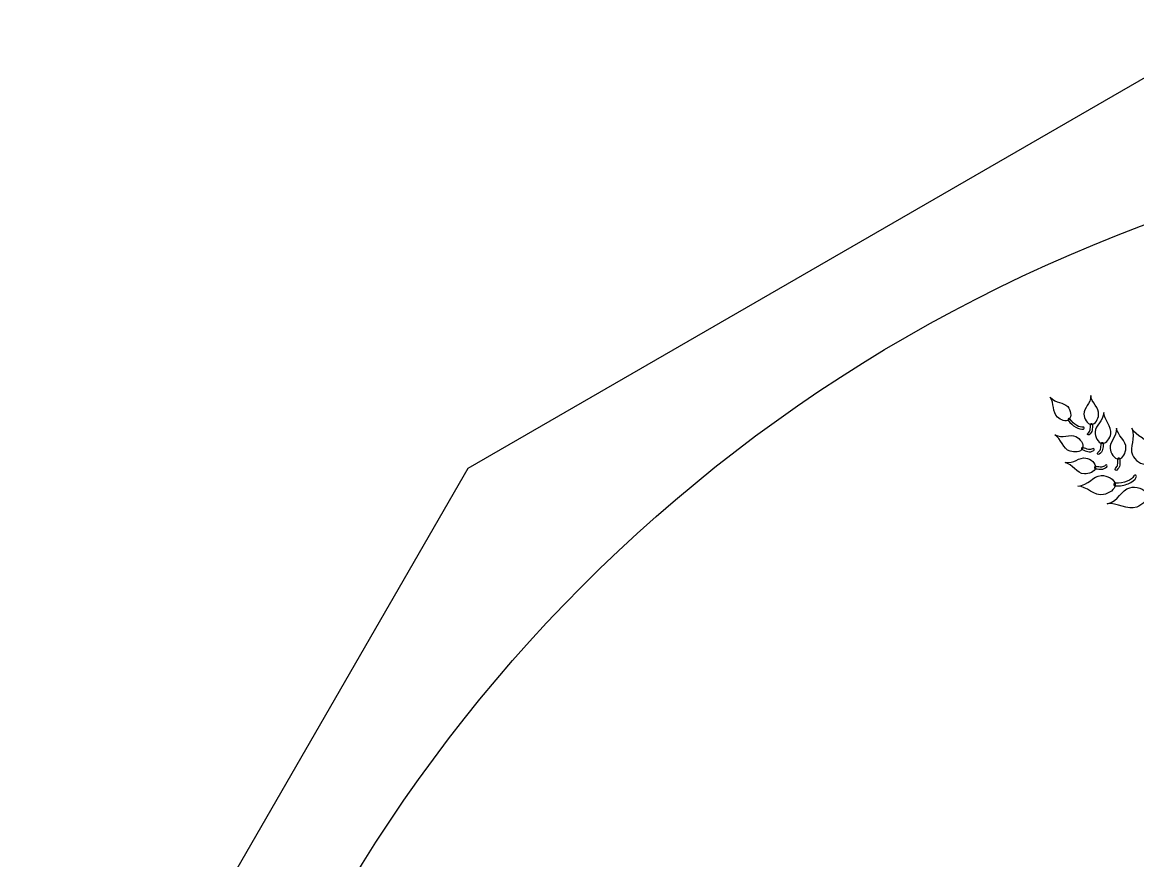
# Model space of a CAD drawing. Extents: x 5.1 to 86.3, y 5.1 to 86.3.
# Drawn here: x 5.13 to 32.32, y 65.82 to 86.27 of the extents above; entities that cross this region are included whole.
import ezdxf

# ---------------------------------------------------------------- set-up
doc = ezdxf.new("R2010")
doc.units = 0
doc.layers.add('View004', color=7, linetype='CONTINUOUS')

msp = doc.modelspace()

# ---------------------------------------------------------------- linework, layer by layer
at = {"layer": 'View004', "color": 7}
for p, q in [((16.003291, 75.39919), (34.831293, 86.270189)), ((5.132292, 56.571188), (16.003291, 75.39919))]:
    msp.add_line(p, q, dxfattribs=at)
at = {"layer": 'View004', "color": 1}
for p, q in [((30.630333, 76.600521), (30.630326, 76.600515)), ((30.648293, 76.582486), (30.648293, 76.582486)), ((31.195292, 76.463237), (31.195292, 76.463237)), ((31.196722, 76.488492), (31.196722, 76.488492)), ((30.951812, 75.887421), (30.951812, 75.887421)), ((30.977067, 75.877688), (30.977067, 75.877688)), ((31.461532, 75.999975), (31.461532, 75.999975)), ((31.464958, 76.026823), (31.464958, 76.026823)), ((31.861592, 75.622495), (31.861592, 75.622495)), ((31.861723, 75.649561), (31.861723, 75.649561)), ((31.268208, 75.410579), (31.268208, 75.410579)), ((31.29517, 75.4082), (31.29517, 75.4082)), ((31.740684, 74.99596), (31.740685, 74.995948)), ((31.773194, 75.000134), (31.773194, 75.000134))]:
    msp.add_line(p, q, dxfattribs=at)
at = {"layer": 'View004', "color": 3}
for points in [[(26.701293, 78.610206), (38.458534, 85.398252), (52.944052, 85.398252), (64.701292, 78.610206)], [(7.701293, 45.701241), (7.701293, 59.277333), (14.944052, 71.82216), (26.701293, 78.610206)]]:
    msp.add_open_spline(points, degree=3, dxfattribs=at)
at = {"layer": 'View004', "color": 1}
for points in [[(30.365182, 76.639113), (30.236622, 76.751506), (30.291781, 76.99214), (30.189812, 77.126279)], [(30.189812, 77.126279), (30.324306, 76.969243), (30.511166, 77.017581), (30.615228, 76.896928)], [(31.175699, 77.168269), (31.179783, 76.963246), (31.006944, 76.871177), (31.009534, 76.71316)], [(31.370177, 76.696665), (31.391535, 76.865361), (31.188896, 77.00192), (31.175699, 77.168269)], [(30.615228, 76.896928), (30.683577, 76.817684), (30.72331, 76.653266), (30.648293, 76.582486)], [(31.009534, 76.71316), (31.011234, 76.609376), (31.091494, 76.463435), (31.195292, 76.463237)], [(31.195292, 76.463237), (31.292516, 76.463051), (31.357967, 76.60021), (31.370177, 76.696665)], [(31.49362, 76.753968), (31.482567, 76.534829), (31.291165, 76.449551), (31.282051, 76.280696)], [(31.665745, 76.235979), (31.701223, 76.414433), (31.495201, 76.575422), (31.49362, 76.753968)], [(30.648293, 76.582486), (30.578027, 76.516189), (30.438688, 76.57485), (30.365182, 76.639113)], [(30.630326, 76.600515), (30.622266, 76.591917), (30.621266, 76.578606), (30.627932, 76.568662)], [(30.627932, 76.568662), (30.677376, 76.491892), (30.743586, 76.432208), (30.810324, 76.394104)], [(30.650376, 76.608071), (30.642888, 76.608848), (30.635505, 76.606067), (30.630333, 76.600521)], [(30.66876, 76.596531), (30.664635, 76.603043), (30.657864, 76.607293), (30.650376, 76.608071)], [(30.833975, 76.438392), (30.774333, 76.472452), (30.713353, 76.527264), (30.66876, 76.596531)], [(30.987695, 76.400506), (30.951861, 76.392079), (30.893617, 76.404332), (30.833975, 76.438392)], [(31.012461, 76.393939), (31.005986, 76.400686), (30.996442, 76.403216), (30.987695, 76.400506)], [(31.160972, 76.333247), (31.168278, 76.365854), (31.168129, 76.408573), (31.170522, 76.464267)], [(31.170522, 76.464267), (31.170705, 76.470982), (31.173588, 76.477338), (31.17852, 76.481898)], [(31.17852, 76.481898), (31.183452, 76.486458), (31.190015, 76.488835), (31.196722, 76.488492)], [(31.196722, 76.488492), (31.210429, 76.487714), (31.220929, 76.476003), (31.220211, 76.462293)], [(31.220211, 76.462293), (31.217879, 76.408184), (31.219192, 76.363803), (31.209902, 76.32244)], [(30.298257, 76.207463), (30.496365, 76.113137), (30.662299, 76.241094), (30.815232, 76.168939)], [(30.672399, 75.810024), (30.4985, 75.863535), (30.45464, 76.121293), (30.298257, 76.207463)], [(30.810324, 76.394104), (30.877057, 76.355995), (30.944224, 76.338359), (30.999354, 76.351323)], [(30.815232, 76.168939), (30.915679, 76.12155), (31.022612, 75.978984), (30.977067, 75.877688)], [(30.999354, 76.351323), (31.008378, 76.352863), (31.015763, 76.359442), (31.018516, 76.368396)], [(31.018516, 76.368396), (31.02127, 76.377349), (31.018937, 76.387193), (31.012461, 76.393939)], [(31.101392, 76.216349), (31.093086, 76.22735), (31.095271, 76.243), (31.106272, 76.251306)], [(31.136348, 76.211469), (31.125347, 76.203164), (31.109697, 76.205349), (31.101392, 76.216349)], [(31.106272, 76.251306), (31.140906, 76.277363), (31.153675, 76.300639), (31.160972, 76.333247)], [(31.209902, 76.32244), (31.20065, 76.281076), (31.178685, 76.243322), (31.136348, 76.211469)], [(31.282051, 76.280696), (31.276063, 76.169793), (31.350757, 76.00799), (31.461532, 75.999975)], [(31.461532, 75.999975), (31.565291, 75.992468), (31.645461, 76.133945), (31.665745, 76.235979)], [(31.801648, 76.374786), (31.817356, 76.155931), (31.63776, 76.047986), (31.64927, 75.879278)], [(32.035554, 75.881604), (32.049043, 76.06305), (31.824954, 76.197761), (31.801648, 76.374786)], [(32.175128, 76.370125), (32.281119, 76.118392), (32.112534, 75.919352), (32.193533, 75.72506)], [(32.648, 75.882194), (32.591381, 76.101494), (32.273358, 76.170743), (32.175128, 76.370125)], [(30.977067, 75.877688), (30.934407, 75.782807), (30.771829, 75.779428), (30.672399, 75.810024)], [(30.951812, 75.887421), (30.94653, 75.873714), (30.953323, 75.858316), (30.967007, 75.852974)], [(30.966262, 75.902264), (30.959643, 75.899465), (30.954433, 75.894113), (30.951812, 75.887421)], [(30.986977, 75.902294), (30.98035, 75.905074), (30.972881, 75.905063), (30.966262, 75.902264)], [(31.118938, 75.853872), (31.083924, 75.861116), (31.042337, 75.880085), (30.986977, 75.902294)], [(31.222938, 75.8711), (31.18227, 75.848812), (31.153947, 75.846618), (31.118938, 75.853872)], [(31.259173, 75.860455), (31.252107, 75.873401), (31.235884, 75.878167), (31.222938, 75.8711)], [(31.248528, 75.82422), (31.261473, 75.831287), (31.266239, 75.847509), (31.259173, 75.860455)], [(31.350584, 75.780461), (31.38951, 75.805669), (31.404889, 75.829553), (31.415129, 75.863809)], [(31.415129, 75.863809), (31.425378, 75.898063), (31.428431, 75.943671), (31.435171, 76.002937)], [(31.435171, 76.002937), (31.435871, 76.010089), (31.439427, 76.016657), (31.445034, 76.021154)], [(31.445034, 76.021154), (31.45064, 76.02565), (31.457824, 76.027694), (31.464958, 76.026823)], [(31.464958, 76.026823), (31.479529, 76.024963), (31.489855, 76.011673), (31.488059, 75.997094)], [(31.488059, 75.997094), (31.481502, 75.939516), (31.479567, 75.892047), (31.466542, 75.848596)], [(31.64927, 75.879278), (31.656828, 75.768471), (31.750665, 75.616964), (31.861592, 75.622495)], [(31.861592, 75.622495), (31.965493, 75.627675), (32.027843, 75.77786), (32.035554, 75.881604)], [(30.551681, 75.537656), (30.768135, 75.501718), (30.892272, 75.670529), (31.059185, 75.643422)], [(30.967007, 75.852974), (31.020794, 75.831405), (31.063489, 75.810569), (31.107914, 75.8014)], [(31.059185, 75.643422), (31.168814, 75.625619), (31.310965, 75.518135), (31.29517, 75.4082)], [(31.107914, 75.8014), (31.152323, 75.792195), (31.198814, 75.796975), (31.248528, 75.82422)], [(31.342748, 75.743516), (31.33471, 75.755882), (31.338218, 75.772423), (31.350584, 75.780461)], [(31.379692, 75.73568), (31.367326, 75.727642), (31.350785, 75.73115), (31.342748, 75.743516)], [(31.466542, 75.848596), (31.453557, 75.805141), (31.427275, 75.766495), (31.379692, 75.73568)], [(31.83211, 75.481692), (31.838113, 75.51694), (31.835591, 75.56258), (31.835066, 75.622225)], [(31.835066, 75.622225), (31.83489, 75.62941), (31.83762, 75.636362), (31.842637, 75.641507)], [(31.842637, 75.641507), (31.847655, 75.646653), (31.854536, 75.649556), (31.861723, 75.649561)], [(31.861723, 75.649561), (31.876413, 75.649488), (31.88828, 75.637554), (31.888272, 75.622865)], [(31.888272, 75.622865), (31.888773, 75.564916), (31.892632, 75.517565), (31.884993, 75.472851)], [(32.193533, 75.72506), (32.246731, 75.597448), (32.417912, 75.45634), (32.546475, 75.507196)], [(31.021043, 75.259018), (30.839128, 75.262416), (30.725781, 75.498032), (30.551681, 75.537656)], [(31.29517, 75.4082), (31.280375, 75.305227), (31.125055, 75.257074), (31.021043, 75.259018)], [(31.268208, 75.410579), (31.266919, 75.395946), (31.2777, 75.383023), (31.292327, 75.381669)], [(31.277997, 75.428836), (31.272408, 75.424317), (31.268879, 75.417734), (31.268208, 75.410579)], [(31.297898, 75.434586), (31.290761, 75.435427), (31.283586, 75.433354), (31.277997, 75.428836)], [(31.292327, 75.381669), (31.349979, 75.375795), (31.396768, 75.367562), (31.441998, 75.37102)], [(31.4381, 75.424495), (31.402447, 75.421787), (31.357238, 75.428532), (31.297898, 75.434586)], [(31.533296, 75.469779), (31.500366, 75.437125), (31.473751, 75.427194), (31.4381, 75.424495)], [(31.441998, 75.37102), (31.487222, 75.374439), (31.530584, 75.391874), (31.570838, 75.431791)], [(31.571061, 75.469556), (31.560694, 75.480046), (31.543786, 75.480146), (31.533296, 75.469779)], [(31.570838, 75.431791), (31.581329, 75.442158), (31.581428, 75.459066), (31.571061, 75.469556)], [(31.774912, 75.353483), (31.765429, 75.364778), (31.766897, 75.381623), (31.778193, 75.391106)], [(31.812535, 75.350202), (31.80124, 75.340719), (31.784395, 75.342187), (31.774912, 75.353483)], [(31.778193, 75.391106), (31.81376, 75.420866), (31.826117, 75.446445), (31.83211, 75.481692)], [(31.884993, 75.472851), (31.877395, 75.428139), (31.856014, 75.386581), (31.812535, 75.350202)], [(30.860149, 74.960208), (31.125512, 74.973904), (31.228513, 75.205813), (31.432984, 75.21709)], [(31.432984, 75.21709), (31.56728, 75.224498), (31.763331, 75.134272), (31.773194, 75.000134)], [(32.067071, 75.077119), (31.984862, 75.042628), (31.880882, 75.023327), (31.775752, 75.032525)], [(32.229213, 75.205876), (32.20862, 75.162075), (32.14928, 75.111611), (32.067071, 75.077119)], [(32.092085, 75.017278), (32.184068, 75.055871), (32.255993, 75.111267), (32.287675, 75.178651)], [(32.255797, 75.22625), (32.243832, 75.22494), (32.233588, 75.217088), (32.229213, 75.205876)], [(32.28616, 75.212111), (32.279462, 75.222111), (32.267761, 75.22756), (32.255797, 75.22625)], [(32.287675, 75.178651), (32.293441, 75.189216), (32.292857, 75.20211), (32.28616, 75.212111)], [(31.487681, 74.752497), (31.271622, 74.70928), (31.076371, 74.958546), (30.860149, 74.960208)], [(31.773194, 75.000134), (31.782432, 74.874492), (31.611216, 74.777205), (31.487681, 74.752497)], [(31.578643, 74.52605), (31.858926, 74.598611), (31.913088, 74.8634), (32.12888, 74.920066)], [(31.749374, 75.022724), (31.742541, 75.015599), (31.73934, 75.00574), (31.740684, 74.99596)], [(31.740685, 74.995948), (31.742735, 74.980743), (31.755194, 74.969077), (31.770501, 74.96803)], [(31.775752, 75.032525), (31.765924, 75.033459), (31.756208, 75.029849), (31.749374, 75.022724)], [(31.770501, 74.96803), (31.887035, 74.957858), (32.000103, 74.978676), (32.092085, 75.017278)], [(32.12888, 74.920066), (32.270611, 74.957287), (32.501876, 74.906108), (32.544755, 74.768198)], [(32.299341, 74.446915), (32.078866, 74.354351), (31.810113, 74.571785), (31.578643, 74.52605)], [(32.544755, 74.768198), (32.584919, 74.639022), (32.425401, 74.499839), (32.299341, 74.446915)]]:
    msp.add_open_spline(points, degree=3, dxfattribs=at)

doc.saveas('drawing.dxf')
